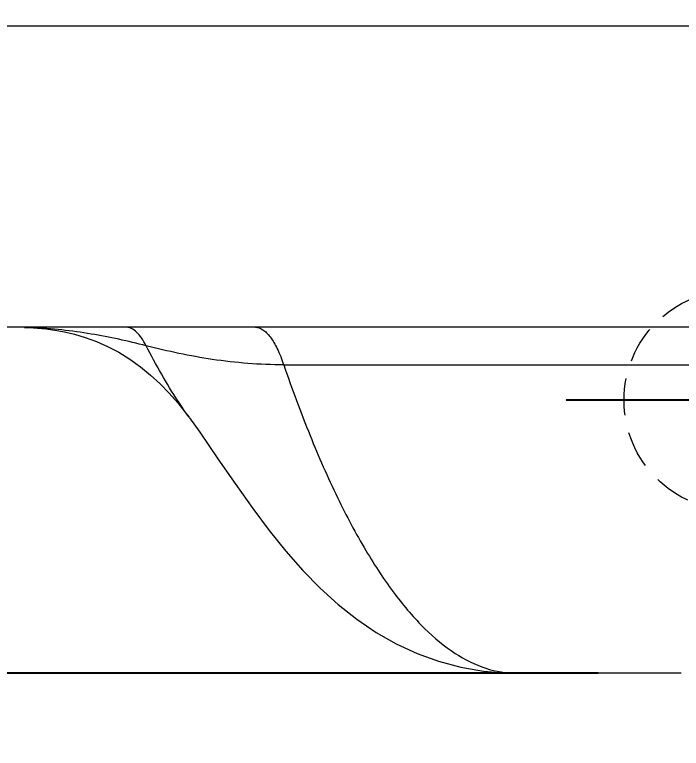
# Model space of a CAD drawing. Header units: millimetres. Extents: x 8883 to 11259, y -10160 to -6800.
# Drawn here: x 9541.4 to 9599, y -9142.5 to -9079.1 of the extents above; entities that cross this region are included whole.
import ezdxf

# ---------------------------------------------------------------- set-up
doc = ezdxf.new("R2010")
doc.units = ezdxf.units.MM
doc.linetypes.add('CENTERX2', pattern=[101.6, 63.5, -12.7, 12.7, -12.7])
doc.linetypes.add('HIDDEN2', pattern=[4.7625, 3.175, -1.5875])
doc.layers.add('CENTER', color=1, linetype='CENTERX2')
doc.layers.add('DIM', color=5, linetype='Continuous', lineweight=13)
doc.layers.add('HIDDEN', color=252, linetype='HIDDEN2', lineweight=13)
doc.styles.add('ARIAL', font='arial.ttf')
doc.dimstyles.get("Standard").update_dxf_attribs({"dimtxt": 15, "dimasz": 15, "dimexe": 0.18, "dimexo": 0.0625, "dimgap": 4, "dimtad": 0, "dimdec": 1, "dimdsep": 46, "dimtxsty": 'ARIAL', "dimcen": 0, "dimclrd": 5, "dimclre": 5, "dimclrt": 5, "dimadec": 0, "dimazin": 0, "dimtfac": 1, "dimtdec": 1, "dimtofl": 0, "dimtmove": 0, "dimatfit": 3, "dimfxl": 1, "dimtolj": 1, "dimtzin": 0, "dimarcsym": 0})

# ---------------------------------------------------------------- blocks, each defined once
blk = doc.blocks.new('*D171')
at = {"layer": 'Defpoints', "color": 0, "transparency": 16777216}
for p in [(9448.597, -9080.945), (9908.596, -9080.945), (9908.596, -9194.05)]:
    blk.add_point(p, dxfattribs=at)
at = {"layer": 'DIM', "color": 5, "lineweight": -2, "transparency": 16777216}
for p, q in [((9448.597, -9081.008), (9448.597, -9194.23)), ((9908.596, -9081.008), (9908.596, -9194.23)), ((9466.597, -9194.05), (9596.009, -9194.05)), ((9890.596, -9194.05), (9646.442, -9194.05))]:
    blk.add_line(p, q, dxfattribs=at)
at = {"layer": 'DIM', "color": 5, "transparency": 16777216}
for points in [[(9466.597, -9191.05), (9466.597, -9197.05), (9448.597, -9194.05)], [(9890.596, -9191.05), (9890.596, -9197.05), (9908.596, -9194.05)]]:
    blk.add_solid(points, dxfattribs=at)
at = {"layer": 'DIM', "color": 5, "transparency": 16777216, "insert": (9621.225, -9194.05), "char_height": 18, "attachment_point": 5, "style": 'ARIAL'}
blk.add_mtext('\\A1;460', dxfattribs=at)
blk = doc.blocks.new('*D172')
at = {"layer": 'Defpoints', "color": 0, "transparency": 16777216}
for p in [(9385.152, -9076.145), (9450.596, -9076.145), (9591.927, -9136.013)]:
    blk.add_point(p, dxfattribs=at)
at = {"layer": 'DIM', "color": 5, "lineweight": -2, "transparency": 16777216}
for p, q in [((9385.152, -9058.145), (9385.152, -9040.145)), ((9450.533, -9076.145), (9384.972, -9076.145)), ((9591.864, -9136.013), (9384.972, -9136.013)), ((9385.152, -9154.013), (9385.152, -9172.013))]:
    blk.add_line(p, q, dxfattribs=at)
at = {"layer": 'DIM', "color": 5, "transparency": 16777216}
for points in [[(9382.152, -9058.145), (9388.152, -9058.145), (9385.152, -9076.145)], [(9382.152, -9154.013), (9388.152, -9154.013), (9385.152, -9136.013)]]:
    blk.add_solid(points, dxfattribs=at)
at = {"layer": 'DIM', "color": 5, "transparency": 16777216, "insert": (9385.152, -9106.079), "char_height": 18, "attachment_point": 5, "rotation": 90, "style": 'ARIAL'}
blk.add_mtext('\\A1;60', dxfattribs=at)
blk = doc.blocks.new('*D176')
at = {"layer": 'Defpoints', "color": 0, "transparency": 16777216}
for p in [(9753.596, -8980.689), (9603.596, -9094.792), (9753.596, -9097.943)]:
    blk.add_point(p, dxfattribs=at)
at = {"layer": 'DIM', "color": 5, "lineweight": -2, "transparency": 16777216}
for p, q in [((9603.596, -8980.689), (9585.596, -8980.689)), ((9603.596, -9094.729), (9603.596, -8980.509)), ((9735.596, -8980.689), (9621.596, -8980.689)), ((9753.596, -9097.88), (9753.596, -8980.509))]:
    blk.add_line(p, q, dxfattribs=at)
at = {"layer": 'DIM', "color": 5, "transparency": 16777216}
for points in [[(9621.596, -8977.689), (9621.596, -8983.689), (9603.596, -8980.689)], [(9735.596, -8977.689), (9735.596, -8983.689), (9753.596, -8980.689)]]:
    blk.add_solid(points, dxfattribs=at)
at = {"layer": 'DIM', "color": 5, "transparency": 16777216, "insert": (9487.336, -8980.689), "char_height": 18, "attachment_point": 5, "style": 'ARIAL'}
blk.add_mtext('\\A1;{\\fGulim|b0|i0|c129|p50;배관 거리 150%%P5}', dxfattribs=at)

msp = doc.modelspace()

# ---------------------------------------------------------------- linework, layer by layer
at = {"linetype": 'Continuous', "lineweight": 18}
for p, q in [((9908.596, -9080.145), (9448.596, -9080.145)), ((9903.975, -9080.145), (9453.216, -9080.145)), ((9772.769, -9106.145), (9449.396, -9106.145)), ((9564.692, -9109.384), (9604.042, -9109.384)), ((9556.243, -9113.546), (9556.515, -9113.915)), ((9556.541, -9113.952), (9556.515, -9113.915)), ((9584.812, -9136.013), (9584.826, -9136.013)), ((9599.041, -9136.013), (9584.812, -9136.013))]:
    msp.add_line(p, q, dxfattribs=at)
for points in [[(9542.31, -9106.16), (9542.722, -9106.174), (9543.41, -9106.213), (9544.146, -9106.279), (9544.928, -9106.382), (9545.756, -9106.531), (9546.628, -9106.737), (9547.549, -9107.011), (9548.507, -9107.364), (9549.471, -9107.794), (9550.437, -9108.305), (9551.396, -9108.899), (9552.319, -9109.557), (9553.192, -9110.265), (9554.021, -9111.022), (9554.807, -9111.825), (9555.55, -9112.67), (9556.243, -9113.546)], [(9556.541, -9113.952), (9557.433, -9115.213), (9559.008, -9117.503), (9560.541, -9119.73), (9562.011, -9121.798), (9563.435, -9123.694), (9564.877, -9125.479), (9566.351, -9127.148), (9567.843, -9128.671), (9569.392, -9130.075), (9571.007, -9131.353), (9572.679, -9132.488), (9574.415, -9133.478), (9576.212, -9134.314), (9578.066, -9134.988), (9579.984, -9135.498), (9581.964, -9135.837), (9583.997, -9135.999), (9584.825, -9136.013)]]:
    msp.add_lwpolyline(points, dxfattribs=at)
for points, knots in [([(9552.806, -9107.738), (9551.241, -9107.336), (9547.985, -9106.617), (9544.665, -9106.257), (9542.952, -9106.182)], [0, 0, 0, 0, 0.485072, 1, 1, 1, 1]), ([(9552.806, -9107.738), (9552.685, -9107.504), (9552.444, -9107.086), (9552.031, -9106.568), (9551.591, -9106.231), (9551.262, -9106.146), (9551.111, -9106.145)], [0, 0, 0, 0, 0.324958, 0.59561, 0.814072, 1, 1, 1, 1]), ([(9562.245, -9106.145), (9562.471, -9106.145), (9562.834, -9106.282), (9563.232, -9106.619), (9563.682, -9107.147), (9564.201, -9108.075), (9564.529, -9108.91), (9564.692, -9109.384)], [0, 0, 0, 0, 0.159302, 0.255698, 0.3679, 0.646231, 1, 1, 1, 1]), ([(9564.692, -9109.384), (9562.628, -9109.384), (9558.614, -9109.065), (9554.688, -9108.221), (9552.806, -9107.738)], [0, 0, 0, 0, 0.515141, 1, 1, 1, 1]), ([(9556.515, -9113.915), (9556.188, -9113.461), (9554.833, -9111.476), (9553.649, -9109.378), (9552.806, -9107.738)], [0, 0, 0, 0, 0.232651, 1, 1, 1, 1]), ([(9564.692, -9109.384), (9565.4, -9111.439), (9566.834, -9115.311), (9569.187, -9120.681), (9571.621, -9125.284), (9574.123, -9129.102), (9576.688, -9132.12), (9579.32, -9134.325), (9582.027, -9135.695), (9583.915, -9136.013), (9584.812, -9136.013)], [0, 0, 0, 0, 0.185989, 0.353205, 0.501499, 0.63118, 0.743174, 0.839374, 0.923196, 1, 1, 1, 1])]:
    msp.add_open_spline(points, degree=3, knots=knots, dxfattribs=at)
at = {"layer": 'CENTER', "ltscale": 0.5}
msp.add_line((9618.096, -9112.445), (9589.096, -9112.445), dxfattribs=at)
at = {"layer": 'HIDDEN', "color": 8, "linetype": 'HIDDEN2'}
msp.add_circle((9603.596, -9112.445), 9.503, dxfattribs=at)

# ---------------------------------------------------------------- dimensions: what is measured, and where the dimension line sits
at = {"layer": 'DIM', "color": 3}
dim = msp.add_linear_dim(base=(9753.596, -8980.689), p1=(9603.596, -9094.792), p2=(9753.596, -9097.943), text='{\\fGulim|b0|i0|c129|p50;배관 거리 150%%P5}', dimstyle='Standard', override={"dimtxt": 18, "dimasz": 18, "dimgap": 5}, dxfattribs=at)
dim.commit()
dim.dimension.update_dxf_attribs({"geometry": '*D176', "text_midpoint": (9487.336, -8980.689), "dimtype": 160})
dim = msp.add_linear_dim(base=(9385.152, -9076.145), p1=(9591.927, -9136.013), p2=(9450.596, -9076.145), angle=90, text='60', dimstyle='Standard', override={"dimtxt": 18, "dimasz": 18, "dimgap": 5}, dxfattribs=at)
dim.commit()
dim.dimension.update_dxf_attribs({"geometry": '*D172', "text_midpoint": (9385.152, -9106.079), "dimtype": 160})
dim = msp.add_linear_dim(base=(9908.596, -9194.05), p1=(9448.597, -9080.945), p2=(9908.596, -9080.945), dimstyle='Standard', override={"dimtxt": 18, "dimasz": 18, "dimgap": 5}, dxfattribs=at)
dim.commit()
dim.dimension.update_dxf_attribs({"geometry": '*D171', "text_midpoint": (9621.225, -9194.05), "dimtype": 160})

doc.saveas('drawing.dxf')
